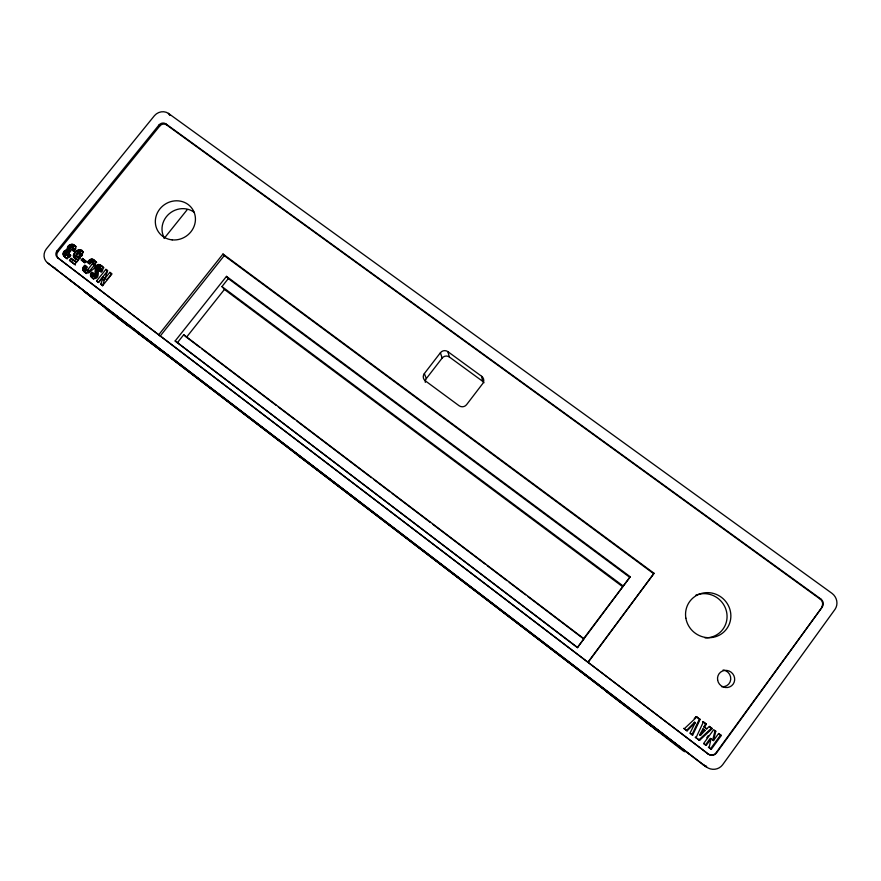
<?xml version="1.0" encoding="UTF-8"?>
<svg xmlns="http://www.w3.org/2000/svg" width="881" height="881" viewBox="0 0 881 881"><rect width="100%" height="100%" fill="white"/><g stroke="black" fill="none" stroke-linecap="round" stroke-linejoin="round"><path stroke-width="1.32" d="M66.527 258.496C63.135 256.492 65.899 250.953 69.379 251.581L67.54 250.006C65.546 241.075 81.03 244.511 74.037 251.349L71.768 249.62L72.958 247.836L71.735 246.911L69.808 249.477L70.777 250.931L69.456 252.572L67.209 252.329L65.844 254.235L68.476 256.789L70.403 255.149L68.564 253.596L66.196 255.049M69.379 251.581C68.101 248.244 73.112 243.938 76.085 246.614L73.486 244.522M68.564 253.596L70.832 255.314C66.35 263.221 58.322 250.215 67.54 250.006M80.678 253.849L82.12 254.191L81.118 256.195L79.312 254.642L80.314 253.1L79.653 252.054L76.262 255.633L78.343 258.21L79.576 258.188L80.061 257.825L78.255 256.272L76.537 256.668M73.475 256.338L76.24 259.466C65.712 253.31 88.21 243.156 81.504 256.305L79.312 254.642M80.336 249.83L83.321 252.109C79.675 249.213 74.83 254.829 75.447 258.485M99.982 267.736L100.335 268.76L99.3 270.533L101.029 272.031L102.042 269.674C96.315 263.474 99.498 274.652 97.45 276.997C94.741 281.325 87.505 276.006 91.789 272.273L94.124 273.617L93.199 275.489C97.626 276.138 92.78 256.922 103.848 267.824L100.544 265.17M94.994 276.524L94.95 276.975C99.729 277.779 93.871 263.937 102.262 266.69M93.298 259.62L96.69 262.406L93.463 260.677L91.305 261.426L89.157 263.727L87.384 262.197C94.465 253.265 99.828 266.502 91.007 270.731C87.737 276.876 78.905 269.333 84.873 265.313L87.263 267.13L85.655 269.861L88.783 271.91L94.597 264.928L93.959 263.298M83.794 271.414L86.338 273.573L84.587 270.83L86.657 266.822L84.873 265.313M703.765 743.663L705.472 744.963L710.273 738.344L711.055 738.752L709.128 747.595L711.319 749.268L721.33 735.47L718.665 733.444L713.478 740.591L712.685 740.183L714.976 730.878L715.779 731.252L713.478 740.591M90.765 276.425L93.65 279.145L92.296 277.24L93.551 273.771L91.789 272.273M100.874 284.255L103.099 276.931L104.817 278.396L102.603 285.708L100.874 284.255L102.603 285.708L111.953 273.958L109.85 272.361L105.004 278.374L106.722 279.85L111.546 273.848L109.85 272.361M105.004 278.374L107.57 270.621L105.907 269.366L96.569 280.973L98.309 282.427L107.603 270.863L105.907 269.366M86.008 270.28L87.483 270.06L93.089 262.868L91.756 261.855L89.774 264.014L87.384 262.197M696.056 737.639L703.434 721.902L702.686 721.561L706.298 724.061L704.657 727.321L706.716 728.884L709.315 726.351L712.244 728.576L699.591 740.337L695.34 737.243L699.591 740.337M71.768 249.62L73.608 251.195L74.775 249.411L73.564 248.486M696.166 716.616L700.153 719.403L692.675 735.062L691.97 734.677L699.415 719.083L696.166 716.616L694.239 718.422M693.435 724.556L694.602 722.244L695.318 722.574L690.032 733.047L692.675 735.062M706.716 728.884L703.897 726.968L705.538 723.719M699.734 734.908L702.884 728.994L705.119 730.492L700.472 735.305L699.734 734.908L701.584 732.992M700.472 735.305L703.633 729.369M706.749 737.738L708.28 735.624M705.472 744.963L706.243 745.403L711.055 738.752M712.685 740.183L714.161 738.146M708.346 747.154L710.538 748.817L720.493 735.073L721.33 735.47M707.972 753.872A5.925 5.671 52.7 0 0 716.011 752.848L822.281 606.932A5.848 5.572 36.6 0 0 820.817 598.981L165.925 123.913A5.055 4.669 -31.8 0 0 158.965 125.025L57.056 250.81A5.132 4.746 -40.5 0 0 57.628 257.681L708.357 754.114A5.947 5.682 52.6 0 0 716.418 753.079L822.281 606.932M587.858 662.347L654.054 573.289L223.003 254.025L158.69 334.824M588.09 662.424L654.054 573.289M527.741 596.459L583.519 638.824L630.223 576.769L226.472 276.37L175.154 340.98L577.396 647.601L630.223 576.769M577.396 647.601L583.949 638.758L183.722 334.747L177.312 342.819M481.665 376.308A5.341 5.209 -13.7 0 1 482.7 383.609L466.589 404.654A5.341 5.231 -17 0 1 459.1 405.745L425.314 380.845A5.308 5.176 -22.1 0 1 424.345 373.577L440.423 352.73A5.308 5.165 -18.8 0 1 447.834 351.629L481.665 376.308L482.612 381.275A5.242 5.121 -13.5 0 1 483.977 382.75M425.314 382.365A5.22 5.088 -22 0 1 426.338 378.577L442.119 358.104A5.209 5.066 -18.7 0 1 449.398 357.025L482.612 381.275M622.349 586.482L224.435 289.431L221.968 286.578L228.311 278.583L226.472 276.37M199.635 347.202L186.508 337.236L224.435 289.431M160.199 336.079L224.248 255.6L223.003 254.025M164.152 238.432L187.257 209.623M103.099 276.931L98.595 282.526L96.569 280.973M103.319 280.257L104.817 278.396M76.262 262.428L71.097 258.353L69.489 260.347L71.328 261.877L72.936 259.895L76.262 262.428L78.299 260.148L74.411 257.924M81.261 259.939L82.462 258.452L85.997 261.139L84.796 262.626L81.261 259.939L84.818 262.813M83.056 261.47L84.246 259.994L82.462 258.452M58.575 258.452A5.121 4.746 -40.5 0 1 58.003 251.603L159.703 126.049A5.044 4.658 -31.8 0 1 166.652 124.937L820.178 599.091A5.837 5.561 36.6 0 1 821.643 607.02M74.433 260.886L76.482 258.607M683.667 728.345L686.453 730.47L694.602 722.244M686.453 730.47L687.125 730.845L695.318 722.574M696.882 716.925L684.328 728.708L687.125 730.845M698.853 739.919L711.463 728.213L712.244 728.576M820.178 599.091L820.817 598.981M77.352 260.038L78.299 260.148M699.415 719.083L700.153 719.403M703.897 726.968L704.657 727.321M101.711 269.245L99.024 267.769M705.119 730.492L702.884 728.994M99.3 270.533L101.667 271.8L102.769 269.96L102.967 267.648L101.425 265.688M710.538 748.817L711.319 749.268M161.664 351.277L106.942 309.771A9.262 8.667 -41.3 0 1 104.872 307.238M688.788 753.773L648.273 722.772M702.586 764.334L706.364 766.966A12.257 11.706 53.1 0 0 722.519 764.917L835.045 609.311A12.059 11.464 36.4 0 0 832.082 593.409L168.403 113.374A10.396 9.592 -31.6 0 0 154.494 115.609L46.275 249.026A10.561 9.768 -40.7 0 0 47.398 262.747L702.586 764.334A11.982 11.453 53.2 0 0 706.628 766.25M224.248 255.6L653.537 573.597M228.311 278.583L629.607 577.22M221.968 286.578L623.109 585.975M101.403 304.308L68.068 278.803M88.012 294.397L183.446 367.091M153.448 344.471L83.552 291.038L125.52 323.415M167.115 354.922L239.94 410.601M317.634 470.113L242.87 412.947M354.812 498.217L138.647 333.459L625.752 706.243M703.434 721.902L706.298 724.061M715.779 731.252L713.676 729.655L703.666 743.443L706.243 745.403M709.513 726.737L711.463 728.213M718.731 733.73L720.493 735.073M296.963 454.618L498.921 608.782M332.093 481.18L410.083 540.802M589.807 678.458L499.274 609.178M590.413 678.799L675.76 744.17M201.815 348.865L276.194 405.359M278.374 407.022L294.783 419.488M296.974 421.151L371.341 477.645M373.533 479.308L389.931 491.774M392.122 493.426L430.402 522.51M432.593 524.173L485.09 564.049M487.27 565.712L506.96 580.667M509.152 582.33L525.55 594.796M84.246 259.994L86.889 261.998M78.255 256.272L80.237 257.77L74.654 264.278L69.489 260.347M71.328 261.877L75.447 265.016M175.154 340.98L577.683 647.612M690.219 733.333L691.97 734.677M57.628 257.681L708.357 754.114M651.643 726.274L646.346 722.288L651.874 726.583M653.504 727.827L658.823 731.836L653.295 727.541M47.398 262.747L706.364 766.966M641.269 718.125L683.072 749.83L411.35 541.881M122.514 321.411L117.558 317.556L128.824 326.223L123.88 322.358M605.5 690.968L683.006 750.7A10.561 10.131 53.7 0 0 684.713 751.713M57.056 250.81L58.003 251.603M63.542 255.776L67.231 258.948M63.069 254.444L64.93 255.997M63.223 255.127L65.084 256.679M63.256 253.012L65.117 254.565M82.803 269.333L84.587 270.83M90.534 275.764L92.296 277.24M63.08 253.728L64.941 255.292M82.913 270.038L84.708 271.535M83.243 270.731L85.039 272.229M71.097 258.353L72.936 259.895M63.608 252.274L65.48 253.827M65.844 254.235L68.927 256.679M82.869 268.606L84.664 270.115M90.534 275.081L92.296 276.557M68.079 254.191L69.918 255.743M90.941 273.683L92.703 275.169M93.199 275.489L95.577 277.471M64.148 251.514L65.998 253.078M85.655 269.861L88.783 271.91M67.551 254.774L69.39 256.327M83.1 267.868L84.895 269.366M64.974 250.678L66.835 252.252M87.483 270.06L89.267 271.557M94.575 275.753L96.315 277.229M83.508 267.097L85.292 268.606M93.243 275.037L95.963 277.427M65.877 250.127L67.738 251.702M76.074 258.629L77.891 260.17M95.258 274.839L97.009 276.326M84.069 266.304L85.853 267.824M88.012 269.487L89.785 270.996M94.873 275.456L96.624 276.931M73.663 254.928L75.491 256.481M66.758 249.896L68.608 251.47M73.497 255.666L75.314 257.219M95.434 274.233L97.174 275.72M67.264 248.398L69.103 249.973M73.993 254.157L75.81 255.71M76.218 256.217L79.125 258.375M67.253 249.246L69.103 250.821M95.335 272.736L97.086 274.222M67.595 247.429L69.445 249.015M77.759 256.646L79.576 258.188M95.104 271.194L96.844 272.692M75.105 252.473L76.922 254.036M94.994 269.861L96.745 271.359M72.11 249.213L73.938 250.788M95.093 268.65L96.833 270.159M68.344 246.328L70.183 247.913M69.731 244.962L71.57 246.559M72.958 247.836L74.775 249.411M79.973 253.75L81.768 255.303M76.184 251.261L78.002 252.825M88.188 261.194L89.961 262.725M95.456 267.516L97.207 269.024M69.026 245.568L70.865 247.154M72.671 248.42L74.5 250.006M70.458 244.522L72.297 246.118M77.187 250.358L79.004 251.933M80.314 253.1L82.109 254.664M88.86 260.468L90.622 261.998M72.616 246.999L74.753 248.96M92.395 264.047L94.157 265.566M71.945 244.125L73.773 245.722M78.178 249.808L79.984 251.382M89.543 259.884L91.305 261.426M92.208 261.767L94.84 264.388M71.196 244.235L73.035 245.821M79.653 252.054L82.12 254.191M92.846 263.408L94.597 264.928M96.172 266.403L97.912 267.912M99.993 269.531L101.722 271.029M79.224 249.609L81.57 251.239M72.716 244.224L74.533 245.821M90.247 259.466L92.009 261.007M92.692 261.987L94.796 263.926M96.888 265.699L98.628 267.207M99.355 267.593L102.064 270.258M91.712 259.135L93.463 260.677M98.65 264.939L100.379 266.458M90.963 259.201L92.725 260.743M97.736 265.203L99.476 266.712M99.597 264.928L101.326 266.447M92.483 259.278L94.245 260.809M183.722 334.747L186.508 337.236M87.792 271.777L87.417 270.919M68.046 256.602L67.694 255.787M158.965 125.025L159.703 126.049M165.925 123.913L166.652 124.937M168.403 113.374L169.813 115.433M424.345 373.577L426.338 378.577M440.423 352.73L442.119 358.104M447.834 351.629L449.398 357.025M164.295 237.947A20.109 18.842 -34.8 0 1 169.207 213.775A20.109 18.842 -34.8 0 1 194.161 212.255M695.594 595.347A22.543 21.783 40.8 0 1 726.539 611.7A22.543 21.783 40.8 0 1 705.02 637.866M723.125 669.967A8.59 8.259 46.4 0 1 730.734 679.438A8.59 8.259 46.4 0 1 721.561 686.684M56.902 270.247A10.352 9.603 -40.8 0 1 54.611 267.45M172.158 239.874A20.472 19.151 -34.7 0 0 194.139 212.31A20.472 19.151 -34.7 0 0 159.857 208.951A20.472 19.151 -34.7 0 0 172.158 239.874M685.858 618.165A22.994 22.212 40.6 0 0 722.662 633.01A22.994 22.212 40.6 0 0 716.099 594.312A22.994 22.212 40.6 0 0 685.858 618.165M717.63 680.066A8.766 8.425 46.2 0 0 731.582 685.792A8.766 8.425 46.2 0 0 729.072 671.014A8.766 8.425 46.2 0 0 717.63 680.066"/></g></svg>
